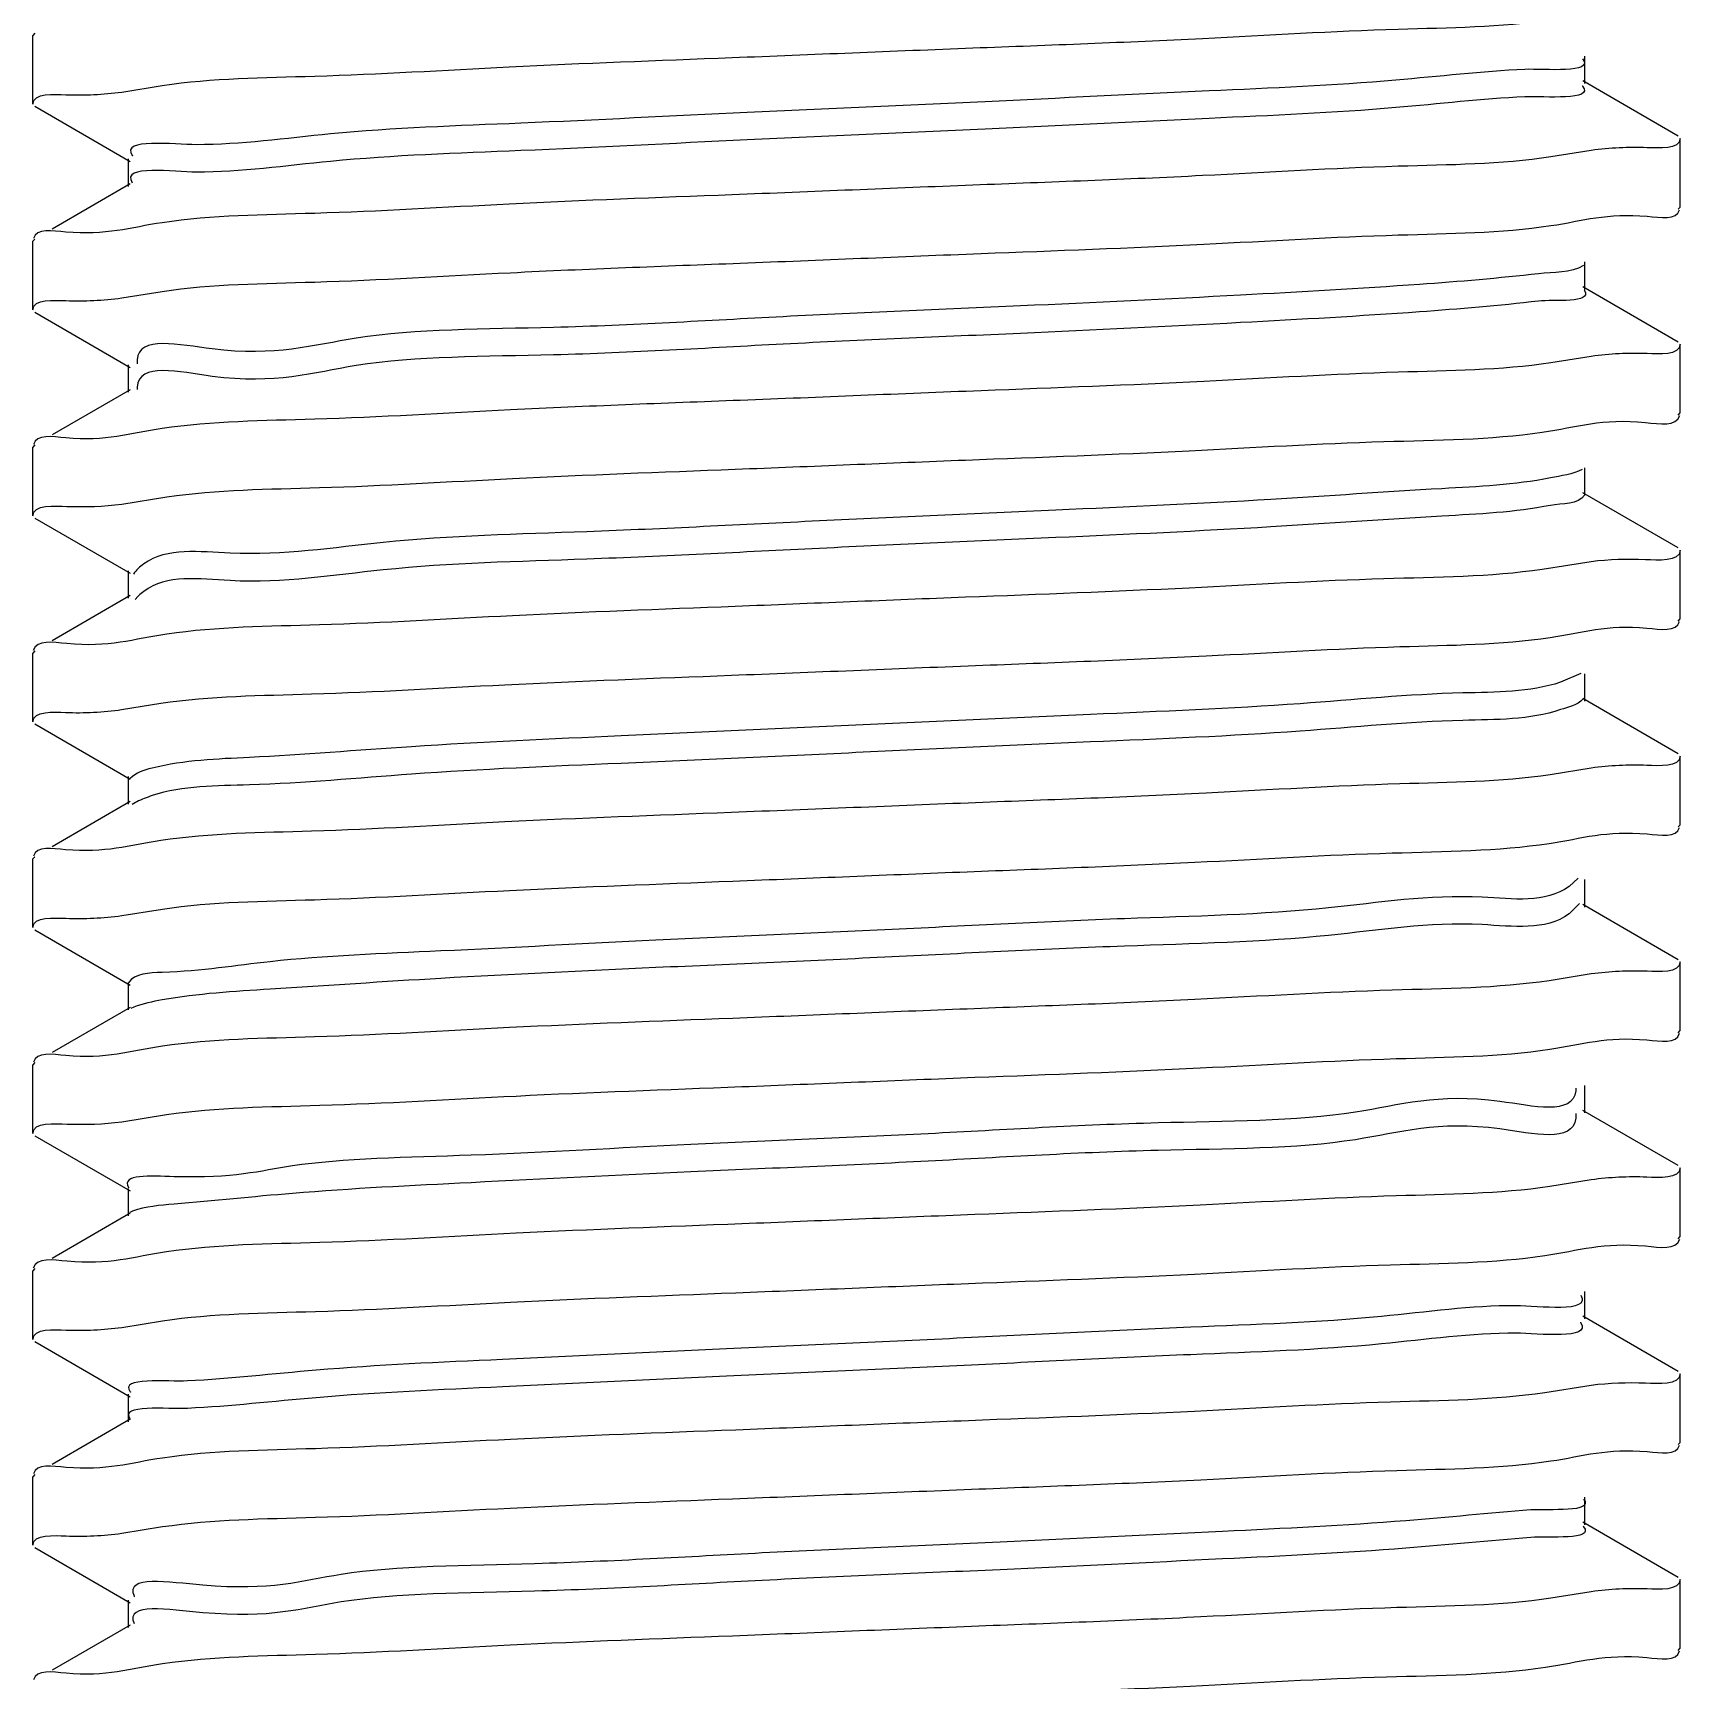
# Model space of a CAD drawing. Extents: x 815029915 to 815825525, y 579155098 to 579748855.
# Drawn here: x 815615862.7 to 815615923.9, y 579347614.4 to 579347675.6 of the extents above; entities that cross this region are included whole.
import ezdxf

# ---------------------------------------------------------------- set-up
doc = ezdxf.new("R2010")
doc.units = 0
doc.header["$LTSCALE"] = 100
doc.header["$MEASUREMENT"] = 0
doc.layers.add('02___PRT_ALL_AXES', color=7, linetype='Continuous')

msp = doc.modelspace()

# ---------------------------------------------------------------- linework, layer by layer
at = {"color": 0, "linetype": 'Continuous'}
for p, q in [((815615862.7690547, 579347675.5616257), (815615862.6966832, 579347675.477893)), ((815615920.3340703, 579347673.6937978), (815615920.3340703, 579347674.7132808)), ((815615865.9919242, 579347673.3771123), (815615867.4989778, 579347673.6203858)), ((815615923.7932916, 579347671.7385645), (815615920.2523141, 579347673.7884301)), ((815615862.7690861, 579347672.8454345), (815615866.3100028, 579347670.7956042)), ((815615866.2282759, 579347670.8902196), (815615866.2282759, 579347669.8707366)), ((815615920.5706766, 579347671.2063817), (815615919.0722833, 579347670.9642912)), ((815615866.310032, 579347669.9653689), (815615863.411682, 579347668.2874231)), ((815615923.7932601, 579347669.0223733), (815615923.865663, 579347669.1061243)), ((815615862.7690547, 579347667.9155033), (815615862.6966832, 579347667.8317705)), ((815615920.3340703, 579347666.0476753), (815615920.3340703, 579347667.0671583)), ((815615865.9916793, 579347665.7314585), (815615867.4911418, 579347665.9736835)), ((815615923.7932916, 579347664.092442), (815615920.2523141, 579347666.1423075)), ((815615862.7690861, 579347665.1993121), (815615866.3100028, 579347663.1494817)), ((815615920.5704364, 579347663.5607212), (815615919.0644617, 579347663.31759)), ((815615866.2282759, 579347663.2440971), (815615866.2282759, 579347662.224614)), ((815615866.310032, 579347662.3192463), (815615863.411682, 579347660.6413007)), ((815615866.563756, 579347662.409354), (815615866.5631595, 579347662.328498)), ((815615923.7932601, 579347661.3762509), (815615923.865663, 579347661.4600018)), ((815615862.7690547, 579347660.2693808), (815615862.6966832, 579347660.1856481)), ((815615920.3340703, 579347658.4015528), (815615920.3340703, 579347659.4210358)), ((815615865.9963497, 579347658.0745455), (815615867.6714431, 579347658.3407943)), ((815615923.7932916, 579347656.4463196), (815615920.2523141, 579347658.4961851)), ((815615862.7690861, 579347657.5531896), (815615866.3100028, 579347655.5033592)), ((815615866.2282759, 579347655.5979745), (815615866.2282759, 579347654.5784916)), ((815615920.562914, 579347655.9334625), (815615918.7464936, 579347655.6482911)), ((815615866.310032, 579347654.6731238), (815615863.411682, 579347652.9951782)), ((815615866.5930601, 579347654.6426128), (815615866.4905753, 579347654.5291344)), ((815615866.6226897, 579347654.6715915), (815615866.5930601, 579347654.6426128)), ((815615923.7932601, 579347653.7301284), (815615923.865663, 579347653.8138794)), ((815615862.7690547, 579347652.6232584), (815615862.6966832, 579347652.5395256)), ((815615920.1832342, 579347651.7837672), (815615919.4279243, 579347651.4590579)), ((815615920.3340703, 579347650.7554303), (815615920.3340703, 579347651.7749133)), ((815615865.9904222, 579347650.4421632), (815615867.4472098, 579347650.6781797)), ((815615923.7932916, 579347648.8001971), (815615920.2523141, 579347650.8500626)), ((815615862.7690861, 579347649.9070672), (815615866.3100028, 579347647.8572367)), ((815615920.5696912, 579347648.2699212), (815615919.0379297, 579347648.0233848)), ((815615866.2282759, 579347647.9518521), (815615866.2282759, 579347646.9323691)), ((815615866.310032, 579347647.0270014), (815615863.411682, 579347645.3490558)), ((815615866.5517935, 579347647.0168035), (815615866.5061221, 579347646.9936173)), ((815615866.5061221, 579347646.9936173), (815615866.3820736, 579347646.9208543)), ((815615923.7932601, 579347646.084006), (815615923.865663, 579347646.1677568)), ((815615862.7690547, 579347644.9771359), (815615862.6966832, 579347644.893403)), ((815615920.0779413, 579347644.1787862), (815615919.7415068, 579347643.873619)), ((815615920.3340703, 579347643.1093079), (815615920.3340703, 579347644.1287909)), ((815615865.9919685, 579347642.7923211), (815615867.5044577, 579347643.036301)), ((815615920.1339512, 579347643.2354424), (815615919.7415068, 579347642.854136)), ((815615923.7932916, 579347641.1540745), (815615920.2523141, 579347643.2039402)), ((815615862.7690861, 579347642.2609447), (815615866.3100028, 579347640.2111143)), ((815615866.2282759, 579347640.3057296), (815615866.2282759, 579347639.2862467)), ((815615920.5692155, 579347640.626492), (815615919.0015056, 579347640.3745794)), ((815615866.310032, 579347639.3808789), (815615863.411682, 579347637.7029332)), ((815615866.4454054, 579347639.394434), (815615866.3297632, 579347639.3434991)), ((815615923.7932601, 579347638.4378834), (815615923.865663, 579347638.5216343)), ((815615862.7690547, 579347637.3310133), (815615862.6966832, 579347637.2472806)), ((815615919.9942297, 579347636.3873751), (815615919.9893048, 579347636.28818)), ((815615920.3340703, 579347635.4631853), (815615920.3340703, 579347636.4826684)), ((815615865.996337, 579347635.1366222), (815615867.6622412, 579347635.4017569)), ((815615919.9916316, 579347635.4396125), (815615919.9893048, 579347635.268697)), ((815615923.7932916, 579347633.5079521), (815615920.2523141, 579347635.5578176)), ((815615862.7690861, 579347634.6148221), (815615866.3100028, 579347632.5649917)), ((815615920.5693446, 579347632.9787405), (815615919.0256537, 579347632.7302346)), ((815615866.2282759, 579347632.6596072), (815615866.2282759, 579347631.6401241)), ((815615866.310032, 579347631.7347564), (815615863.411682, 579347630.0568107)), ((815615866.3965298, 579347631.8141716), (815615866.2906785, 579347631.7658678)), ((815615923.7932601, 579347630.7917609), (815615923.865663, 579347630.8755119)), ((815615862.7690547, 579347629.6848909), (815615862.6966832, 579347629.6011581)), ((815615920.3340703, 579347627.8170629), (815615920.3340703, 579347628.836546)), ((815615865.9923042, 579347627.4995028), (815615867.5123183, 579347627.7446369)), ((815615923.7932916, 579347625.8618296), (815615920.2523141, 579347627.9116951)), ((815615862.7690861, 579347626.9686997), (815615866.3100028, 579347624.9188693)), ((815615866.2282759, 579347625.0134846), (815615866.2282759, 579347623.9940016)), ((815615920.564683, 579347625.3435181), (815615918.8402265, 579347625.0705633)), ((815615866.310032, 579347624.0886339), (815615863.411682, 579347622.4106883)), ((815615923.7932601, 579347623.1456385), (815615923.865663, 579347623.2293894)), ((815615862.7690547, 579347622.0387684), (815615862.6966832, 579347621.9550357)), ((815615920.3340703, 579347620.1709404), (815615920.3340703, 579347621.1904234)), ((815615865.9922434, 579347619.8535227), (815615867.510214, 579347620.098359)), ((815615923.7932916, 579347618.2157072), (815615920.2523141, 579347620.2655727)), ((815615862.7690861, 579347619.3225772), (815615866.3100028, 579347617.2727468)), ((815615920.5706809, 579347617.6837916), (815615919.069273, 579347617.4412111)), ((815615866.2282759, 579347617.3673621), (815615866.2282759, 579347616.3478792)), ((815615866.310032, 579347616.4425114), (815615863.411682, 579347614.7645658)), ((815615923.7932601, 579347615.499516), (815615923.865663, 579347615.583267))]:
    msp.add_line(p, q, dxfattribs=at)
for points, start_tangent, end_tangent in [([(815615867.4989778, 579347673.6203858), (815615873.1593235, 579347673.9669197), (815615880.380287, 579347674.3108187), (815615888.6603785, 579347674.6561539), (815615897.603997, 579347675.0132937), (815615906.1365119, 579347675.3686156), (815615913.4000762, 579347675.714357), (815615919.0722833, 579347676.0617062)], (0.9890806707665921, 0.1473751224457792), (0.9890611296300158, 0.1475062095472502)), ([(815615920.2459813, 579347674.6136153), (815615918.1010711, 579347674.2153748)], (0.6217299245123474, -0.7832317032436), (-0.9988957392172307, -0.04698193454576341)), ([(815615918.1010711, 579347674.2153748), (815615913.3094738, 579347673.8161412), (815615906.3815047, 579347673.4169075), (815615898.0561539, 579347673.017674), (815615889.2214671, 579347672.6184403), (815615880.8198198, 579347672.2192067), (815615873.7473956, 579347671.8199731), (815615868.7585936, 579347671.4207394)], (-0.9988957390793678, -0.0469819374769027), (-0.9999998607093498, -0.0005278079965290053)), ([(815615862.6966832, 579347672.9291855), (815615863.9215188, 579347673.2747467)], (0, 1), (0.9993609343995311, -0.03574524858069988)), ([(815615863.9215188, 579347673.2747467), (815615865.9919242, 579347673.3771123)], (0.9993609347627268, -0.03574523842652443), (0.99070557037226, 0.1360237950998833)), ([(815615920.2361473, 579347673.6057382), (815615920.2451884, 579347673.5951254), (815615918.1010711, 579347673.1958919)], (0.668666323930583, -0.7435626047893753), (-0.998895739143374, -0.04698193611605028)), ([(815615918.1010711, 579347673.1958919), (815615913.3094738, 579347672.7966582), (815615906.3815047, 579347672.3974246), (815615898.0561539, 579347671.998191), (815615889.2214671, 579347671.5989573), (815615880.8198198, 579347671.1997237), (815615873.7473956, 579347670.80049), (815615868.7585936, 579347670.4012564)], (-0.9988957390793678, -0.0469819374769027), (-0.9999998607093497, -0.0005278079965658373)), ([(815615868.7585936, 579347671.4207394), (815615866.3855575, 579347671.0215058), (815615866.3934084, 579347671.0103239)], (-0.9999998607110017, -0.0005278048666124914), (0.5881970659739264, -0.8087176340229416)), ([(815615923.865663, 579347671.6548318), (815615922.6433169, 579347671.3096244)], (0, -1), (-0.9993687876364165, 0.03552500947387815)), ([(815615919.0722833, 579347670.9642912), (815615913.4000762, 579347670.616942), (815615906.1365119, 579347670.2712007), (815615897.603997, 579347669.9158788), (815615888.6603785, 579347669.5587388), (815615880.380287, 579347669.2134036), (815615873.1593235, 579347668.8695046), (815615867.4989778, 579347668.5229708)], (-0.9890611296300158, -0.1475062095472502), (-0.9890806707636566, -0.1473751224654798)), ([(815615922.6433169, 579347671.3096244), (815615920.5706766, 579347671.2063817)], (-0.9993687875846221, 0.03552501093092728), (-0.990645343088534, -0.1364617316942764)), ([(815615868.7585936, 579347670.4012564), (815615866.3802469, 579347670.0101082)], (-0.9999998607105743, -0.0005278056762239233), (0.5373646854214861, -0.8433499836140791)), ([(815615867.4989778, 579347668.5229708), (815615863.9215188, 579347668.1773317), (815615862.7117923, 579347667.9340767)], (-0.9890806705772432, -0.1473751237165589), (-0.3085316839021074, -0.9512140663533788)), ([(815615867.4911418, 579347665.9736835), (815615873.1596996, 579347666.320817), (815615880.429056, 579347666.6668354), (815615888.9670025, 579347667.0223639), (815615897.908081, 579347667.379402), (815615906.1813613, 579347667.7244606), (815615913.4029255, 579347668.0683851), (815615919.0644617, 579347668.415005)], (0.9890669109053999, 0.147467439633466), (0.989076908614697, 0.1474003692166149)), ([(815615919.0644617, 579347668.415005), (815615922.6406027, 579347668.7605313), (815615923.8505467, 579347669.0037884)], (0.9890769088880987, 0.1474003673820516), (0.3085879802309611, 0.9511958044782243)), ([(815615918.6066855, 579347666.6299359), (815615914.1910685, 579347666.2307023), (815615907.5450422, 579347665.8314686), (815615899.3775223, 579347665.432235), (815615890.5597193, 579347665.0330013), (815615882.0322073, 579347664.6337677), (815615874.704596, 579347664.234534), (815615869.3585047, 579347663.8353004), (815615866.5641881, 579347663.4360669), (815615866.5680003, 579347663.278888)], (-0.993213402137456, -0.1163062243155542), (0.1018764013795972, -0.9947970641502434)), ([(815615920.2737848, 579347666.9390928), (815615918.6066855, 579347666.6299359)], (-0.8418912484115926, -0.5396472235154834), (-0.9932134016039912, -0.1163062288711535)), ([(815615920.3093985, 579347666.0272663), (815615920.3208897, 579347666.0096865), (815615918.6066855, 579347665.6104529)], (0.6374003941798007, -0.7705327621194539), (-0.993213402114206, -0.1163062245141021)), ([(815615862.6966832, 579347665.283063), (815615863.9186805, 579347665.6282208)], (0, 1), (0.9993693636609707, -0.03550880138594526)), ([(815615863.9186805, 579347665.6282208), (815615865.9916793, 579347665.7314585)], (0.9993693635963777, -0.03550880320386818), (0.990649904480217, 0.1364286141296502)), ([(815615918.6066855, 579347665.6104529), (815615914.1910685, 579347665.2112192), (815615907.5450422, 579347664.8119856), (815615899.3775223, 579347664.4127519), (815615890.5597193, 579347664.0135183), (815615882.0322073, 579347663.6142848), (815615874.704596, 579347663.215051), (815615869.3585047, 579347662.8158175), (815615866.5641881, 579347662.4165838), (815615866.563756, 579347662.409354)], (-0.9932134021577863, -0.1163062241419423), (-0.05496463980735768, -0.9984883015693512)), ([(815615922.6406027, 579347663.6631163), (815615920.5704364, 579347663.5607212)], (-0.9993606752394578, 0.0357524934086427), (-0.9907001426626009, -0.1360633210248172)), ([(815615923.865663, 579347664.0087093), (815615922.6406027, 579347663.6631163)], (0, -1), (-0.9993606752707724, 0.03575249253333256)), ([(815615919.0644617, 579347663.31759), (815615913.4029255, 579347662.9709702), (815615906.1813613, 579347662.6270456), (815615897.908081, 579347662.2819871), (815615888.9670025, 579347661.9249489), (815615880.429056, 579347661.5694205), (815615873.1596996, 579347661.223402), (815615867.4911418, 579347660.8762685)], (-0.9890769086167255, -0.1474003692030036), (-0.9890669109056159, -0.1474674396320164)), ([(815615918.7464936, 579347660.7457061), (815615922.5797589, 579347661.1058712), (815615923.8516005, 579347661.358575)], (0.9892899423456202, 0.1459637282813774), (0.2899620857168936, 0.9570381334339343)), ([(815615867.4911418, 579347660.8762685), (815615863.9186805, 579347660.5308058), (815615862.7118425, 579347660.2879963)], (-0.9890669105464275, -0.1474674420411), (-0.3094109454490848, -0.9509284236136302)), ([(815615867.6714431, 579347658.3407943), (815615873.3412279, 579347658.6842525), (815615880.5059026, 579347659.0240804), (815615888.7780207, 579347659.3686427), (815615897.326266, 579347659.7098933), (815615905.6362032, 579347660.0545217), (815615912.8667591, 579347660.394215), (815615918.7464936, 579347660.7457061)], (0.9892642895895447, 0.1461374878082063), (0.9892899419382287, 0.1459637310425304)), ([(815615920.2342352, 579347659.3608601), (815615919.0493368, 579347659.0444969)], (-0.8851073597307498, -0.4653868946913537), (-0.9811494489433504, -0.1932505079893973)), ([(815615919.0493368, 579347659.0444969), (815615915.020678, 579347658.6452633), (815615908.6731174, 579347658.2460296), (815615900.6837343, 579347657.846796), (815615891.9047374, 579347657.4475623), (815615883.2725616, 579347657.0483288), (815615875.7079809, 579347656.6490952), (815615870.0178912, 579347656.2498615), (815615866.8092413, 579347655.8506279), (815615866.4359221, 579347655.4715044)], (-0.9811494478672455, -0.1932505134528737), (-0.5201772295308142, -0.8540583410269152)), ([(815615862.6966832, 579347657.6369406), (815615863.9605107, 579347657.9879968)], (0, 1), (0.9992229992289222, -0.03941316800204504)), ([(815615863.9605107, 579347657.9879968), (815615865.9963497, 579347658.0745455)], (0.9992229992865067, -0.03941316654213412), (0.99186014440682, 0.1273320617020008)), ([(815615919.0493368, 579347658.0250139), (815615915.020678, 579347657.6257802), (815615908.6731174, 579347657.2265466), (815615900.6837343, 579347656.827313), (815615891.9047374, 579347656.4280794), (815615883.2725616, 579347656.0288458), (815615875.7079809, 579347655.6296121), (815615870.0178912, 579347655.2303785), (815615866.8092413, 579347654.8311448), (815615866.6226897, 579347654.6715915)], (-0.9811494479110503, -0.1932505132304733), (-0.7224958509041706, -0.691375256590991)), ([(815615920.3222569, 579347658.4090773), (815615919.0493368, 579347658.0250139)], (-0.5372225265505578, -0.8434405473811626), (-0.9811494467892545, -0.1932505189259266)), ([(815615923.865663, 579347656.3625869), (815615922.5797589, 579347656.0084561)], (0, -1), (-0.9991261761872502, 0.04179574209705981)), ([(815615918.7464936, 579347655.6482911), (815615912.8667591, 579347655.2968), (815615905.6362032, 579347654.9571067), (815615897.326266, 579347654.6124784), (815615888.7780207, 579347654.2712277), (815615880.5059026, 579347653.9266654), (815615873.3412279, 579347653.5868374), (815615867.6714431, 579347653.2433794)], (-0.9892899419380358, -0.1459637310438386), (-0.9892642895869185, -0.1461374878259839)), ([(815615922.5797589, 579347656.0084561), (815615920.562914, 579347655.9334625)], (-0.9991261760360249, 0.04179574571209659), (-0.9927684037728227, -0.1200453933741799)), ([(815615867.6714431, 579347653.2433794), (815615863.9605107, 579347652.8905817), (815615862.7111118, 579347652.6412499)], (-0.9892642899020042, -0.1461374856930402), (-0.2965385307329775, -0.9550208897143176)), ([(815615867.4472098, 579347650.6781797), (815615873.0462562, 579347651.0225655), (815615880.2177144, 579347651.3653071), (815615888.6336378, 579347651.71671), (815615897.7064071, 579347652.0790434), (815615906.2618861, 579347652.4357517), (815615913.4624089, 579347652.7792864), (815615919.0379297, 579347653.1207999)], (0.9890774057514301, 0.1473970333216411), (0.9891666490976092, 0.1467969356390223)), ([(815615919.0379297, 579347653.1207999), (815615922.6330456, 579347653.4672148), (815615923.8506799, 579347653.7116559)], (0.9891666489330847, 0.1467969367476437), (0.30625175670047, 0.9519505562359194)), ([(815615919.4279243, 579347651.4590579), (815615915.7962397, 579347651.0598242), (815615909.762926, 579347650.6605906), (815615901.9715424, 579347650.2613571), (815615893.2531774, 579347649.8621234), (815615884.5377988, 579347649.4628898), (815615876.7550553, 579347649.0636561), (815615870.735114, 579347648.6644225), (815615867.1201078, 579347648.2651889), (815615866.3065758, 579347647.8785825)], (-0.9479061635271897, -0.318549690232411), (-0.6832631001751109, -0.7301722645643947)), ([(815615920.2592999, 579347650.8257579), (815615919.4279243, 579347650.439575)], (-0.6851340946089217, -0.7284169632871088), (-0.9479061603095787, -0.3185496998070337)), ([(815615862.6966832, 579347649.9908181), (815615863.9080081, 579347650.3344551)], (0, 1), (0.9994057255855595, -0.03447021419720591)), ([(815615863.9080081, 579347650.3344551), (815615865.9904222, 579347650.4421632)], (0.9994057254624032, -0.03447021776791689), (0.9903355984407124, 0.1386917533996747)), ([(815615919.4279243, 579347650.439575), (815615915.7962397, 579347650.0403413), (815615909.762926, 579347649.6411077), (815615901.9715424, 579347649.241874), (815615893.2531774, 579347648.8426404), (815615884.5377988, 579347648.4434067), (815615876.7550553, 579347648.0441731), (815615870.735114, 579347647.6449395), (815615867.1201078, 579347647.2457058), (815615866.5517935, 579347647.0168035)], (-0.9479061636054418, -0.3185496899995567), (-0.8967199696680656, -0.4425983461316859)), ([(815615922.6330456, 579347648.3697999), (815615920.5696912, 579347648.2699212)], (-0.9993373308294896, 0.03639916497107084), (-0.9908727984988227, -0.134800212147874)), ([(815615923.865663, 579347648.7164644), (815615922.6330456, 579347648.3697999)], (0, -1), (-0.9993373305324492, 0.03639917312630243)), ([(815615919.0379297, 579347648.0233848), (815615913.4624089, 579347647.6818714), (815615906.2618861, 579347647.3383367), (815615897.7064071, 579347646.9816284), (815615888.6336378, 579347646.619295), (815615880.2177144, 579347646.2678921), (815615873.0462562, 579347645.9251505), (815615867.4472098, 579347645.5807648)], (-0.9891666490976093, -0.1467969356390223), (-0.989077405750994, -0.1473970333245677)), ([(815615919.0015056, 579347645.4719944), (815615922.6419756, 579347645.822359), (815615923.8505445, 579347646.0654186)], (0.9890736701433915, 0.1474220981708025), (0.3086347008308608, 0.9511806460620639)), ([(815615867.4472098, 579347645.5807648), (815615863.9080081, 579347645.2370402), (815615862.7120402, 579347644.9959162)], (-0.9890774053128266, -0.1473970362647993), (-0.3128611716692792, -0.9497988667405989)), ([(815615867.5044577, 579347643.036301), (815615873.1583109, 579347643.3823762), (815615880.3990437, 579347643.7271516), (815615888.6824397, 579347644.0725518), (815615897.388741, 579347644.4201565), (815615905.8474767, 579347644.7714816), (815615913.1761897, 579347645.1180893), (815615919.0015056, 579347645.4719944)], (0.9891021265551674, 0.1472310539391938), (0.9890736703871147, 0.1474220965356327)), ([(815615919.7415068, 579347643.873619), (815615916.5158254, 579347643.4743853), (815615910.8117583, 579347643.0751517), (815615903.2377447, 579347642.6759181), (815615894.6016871, 579347642.2766844), (815615885.8247734, 579347641.8774508), (815615877.8432163, 579347641.4782171), (815615871.5083898, 579347641.0789835), (815615867.496015, 579347640.67975), (815615866.2420844, 579347640.2963722)], (-0.8057398619482974, -0.5922695964402857), (-0.5609831399935447, -0.8278272263238164)), ([(815615862.6966832, 579347642.3446956), (815615863.9195366, 579347642.689975)], (0, 1), (0.9993642292596109, -0.03565301216368901)), ([(815615863.9195366, 579347642.689975), (815615865.9919685, 579347642.7923211)], (0.9993642296178298, -0.03565300212270543), (0.9907294820490072, 0.1358495248387208)), ([(815615919.7415068, 579347642.854136), (815615916.5158254, 579347642.4549023), (815615910.8117583, 579347642.0556687), (815615903.2377447, 579347641.656435), (815615894.6016871, 579347641.2572014), (815615885.8247734, 579347640.8579679), (815615877.8432163, 579347640.4587342), (815615871.5083898, 579347640.0595006), (815615867.496015, 579347639.6602669), (815615866.4454054, 579347639.394434)], (-0.8057398618759773, -0.5922695965386717), (-0.9343952779327689, -0.3562379325351862)), ([(815615923.865663, 579347641.0703418), (815615922.6419756, 579347640.7249439)], (0, -1), (-0.9993461689756339, 0.0361556987724455)), ([(815615919.0015056, 579347640.3745794), (815615913.1761897, 579347640.0206743), (815615905.8474767, 579347639.6740667), (815615897.388741, 579347639.3227415), (815615888.6824397, 579347638.9751369), (815615880.3990437, 579347638.6297367), (815615873.1583109, 579347638.2849612), (815615867.5044577, 579347637.938886)], (-0.989073670385143, -0.1474220965488602), (-0.9891021265549533, -0.1472310539406326)), ([(815615922.6419756, 579347640.7249439), (815615920.5692155, 579347640.626492)], (-0.9993461691570399, 0.0361556937583711), (-0.9910904712739629, -0.1331903815969993)), ([(815615867.5044577, 579347637.938886), (815615863.9195366, 579347637.59256), (815615862.7118243, 579347637.3496135)], (-0.9891021263542363, -0.1472310552890536), (-0.3090916293691525, -0.9510322626777299)), ([(815615867.6622412, 579347635.4017569), (815615873.349418, 579347635.7463148), (815615880.6392835, 579347636.0915475), (815615889.0223737, 579347636.4400991), (815615897.6783422, 579347636.7856699), (815615906.0448773, 579347637.1339881), (815615913.320994, 579347637.4795731), (815615919.0256537, 579347637.8276496)], (0.9892122980304857, 0.1464890078649093), (0.9890802282072102, 0.147378092570005)), ([(815615919.0256537, 579347637.8276496), (815615922.6304615, 579347638.1746042), (815615923.850728, 579347638.4194517)], (0.9890802277553411, 0.1473780956025789), (0.3054072260362186, 0.9522218366981836)), ([(815615919.9893048, 579347636.28818), (815615917.177646, 579347635.8889463), (815615911.8170067, 579347635.4897127), (815615904.4791936, 579347635.0904791), (815615895.9469138, 579347634.6912454), (815615887.1302859, 579347634.2920119), (815615878.9697585, 579347633.8927782), (815615872.3357961, 579347633.4935446), (815615867.936028, 579347633.0943109), (815615866.2397668, 579347632.6950773), (815615866.2507159, 579347632.6776512)], (-0.1066242988112244, -0.9942993809225744), (0.6266421226138633, -0.7793071603456444)), ([(815615862.6966832, 579347634.6985731), (815615863.9656552, 579347635.050348)], (0, 1), (0.9992127434513889, -0.0396723244132364)), ([(815615863.9656552, 579347635.050348), (815615865.996337, 579347635.1366222)], (0.9992127434096756, -0.0396723254638538), (0.9918365004624707, 0.1275161023179403)), ([(815615919.9893048, 579347635.268697), (815615917.177646, 579347634.8694633), (815615911.8170067, 579347634.4702297), (815615904.4791936, 579347634.070996), (815615895.9469138, 579347633.6717625), (815615887.1302859, 579347633.2725288), (815615878.9697585, 579347632.8732952), (815615872.3357961, 579347632.4740616), (815615867.936028, 579347632.0748279), (815615866.3965298, 579347631.8141716)], (-0.1066242990576475, -0.9942993808961492), (-0.9410888897787841, -0.3381592842654709)), ([(815615922.6304615, 579347633.0771892), (815615920.5693446, 579347632.9787405)], (-0.9993265094239473, 0.03669506182784502), (-0.9909766275922139, -0.1340347849103452)), ([(815615923.865663, 579347633.4242194), (815615922.6304615, 579347633.0771892)], (0, -1), (-0.9993265094527846, 0.03669506104251653)), ([(815615919.0256537, 579347632.7302346), (815615913.320994, 579347632.3821582), (815615906.0448773, 579347632.0365732), (815615897.6783422, 579347631.688255), (815615889.0223737, 579347631.342684), (815615880.6392835, 579347630.9941325), (815615873.349418, 579347630.6488997), (815615867.6622412, 579347630.3043418)], (-0.9890802282072102, -0.1473780925700051), (-0.9892122980284702, -0.1464890078785199)), ([(815615918.8402265, 579347630.1679783), (815615922.5868391, 579347630.5223644), (815615923.8514682, 579347630.7739687)], (0.9892603348600406, 0.1461642564808527), (0.2923153889497871, 0.9563219716095279)), ([(815615867.6622412, 579347630.3043418), (815615863.9656552, 579347629.9529331), (815615862.7110347, 579347629.702815)], (-0.9892122980503552, -0.1464890077307353), (-0.2951661858836227, -0.9554459287217224)), ([(815615867.5123183, 579347627.7446369), (815615873.190086, 579347628.091809), (815615880.4351088, 579347628.4364884), (815615888.7962362, 579347628.7848855), (815615897.4415324, 579347629.1300315), (815615905.8315845, 579347629.4785432), (815615913.1155807, 579347629.8226727), (815615918.8402265, 579347630.1679783)], (0.9890794376618215, 0.1473833979611515), (0.98926033532091, 0.1461642533616239)), ([(815615920.175948, 579347628.6945342), (815615917.7800564, 579347628.3035073)], (0.5271914121856583, -0.8497465592267446), (-0.9999934555840975, 0.003617843138626827)), ([(815615917.7800564, 579347628.3035073), (815615912.7761722, 579347627.9042737), (815615905.6928023, 579347627.50504), (815615897.285513, 579347627.1058065), (815615888.4510903, 579347626.7065729), (815615880.1318811, 579347626.3073392), (815615873.215276, 579347625.9081056), (815615868.439053, 579347625.5088719)], (-0.9999934555785263, 0.003617844678562073), (-0.9987423976851413, -0.05013604557736159)), ([(815615862.6966832, 579347627.0524507), (815615863.9250357, 579347627.3985108)], (0, 1), (0.9993491367195119, -0.03607357672821555)), ([(815615863.9250357, 579347627.3985108), (815615865.9923042, 579347627.4995028)], (0.9993491366677985, -0.03607357816083899), (0.9908012805344628, 0.1353248775771429)), ([(815615920.1624662, 579347627.6952986), (815615920.1707022, 579347627.6832579), (815615917.7800564, 579347627.2840244)], (0.5786861377504702, -0.8155503381002573), (-0.9999934555874116, 0.00361784222259371)), ([(815615917.7800564, 579347627.2840244), (815615912.7761722, 579347626.8847908), (815615905.6928023, 579347626.4855571), (815615897.285513, 579347626.0863235), (815615888.4510903, 579347625.6870898), (815615880.1318811, 579347625.2878562), (815615873.215276, 579347624.8886226), (815615868.439053, 579347624.489389)], (-0.9999934555785263, 0.003617844678562073), (-0.9987423976851413, -0.05013604557736159)), ([(815615868.439053, 579347625.5088719), (815615866.3126806, 579347625.1096383), (815615866.3220856, 579347625.098661)], (-0.998742397627742, -0.0501360467207908), (0.6722174946079658, -0.7403537262302321)), ([(815615923.865663, 579347625.7780969), (815615922.5868391, 579347625.4249494)], (0, -1), (-0.9991717303282537, 0.04069217753872933)), ([(815615918.8402265, 579347625.0705633), (815615913.1155807, 579347624.7252578), (815615905.8315845, 579347624.3811282), (815615897.4415324, 579347624.0326165), (815615888.7962362, 579347623.6874704), (815615880.4351088, 579347623.3390734), (815615873.190086, 579347622.9943941), (815615867.5123183, 579347622.6472219)], (-0.9892603353209098, -0.1461642533616239), (-0.9890794376600138, -0.1473833979732829)), ([(815615922.5868391, 579347625.4249494), (815615920.564683, 579347625.3435181)], (-0.9991717303619856, 0.04069217671046607), (-0.9922161107994959, -0.1245278662385354)), ([(815615868.439053, 579347624.489389), (815615866.3123882, 579347624.0905198)], (-0.9987423975898335, -0.0501360474759537), (0.6248945610571671, -0.7807091568318963)), ([(815615867.5123183, 579347622.6472219), (815615863.9250357, 579347622.3010958), (815615862.711729, 579347622.0572884)], (-0.9890794377359929, -0.1473833974633918), (-0.307422114527758, -0.9515732465235044)), ([(815615867.510214, 579347620.098359), (815615873.1839365, 579347620.445362), (815615880.4177406, 579347620.7896043), (815615888.6748999, 579347621.133881), (815615897.5544978, 579347621.4884471), (815615906.0693288, 579347621.842814), (815615913.3536232, 579347622.1890478), (815615919.069273, 579347622.5386261)], (0.9890811871328302, 0.1473716569083467), (0.9890415358022036, 0.147637530655381)), ([(815615919.069273, 579347622.5386261), (815615922.6456127, 579347622.8845086), (815615923.850461, 579347623.1269815)], (0.989041535778766, 0.1476375308123922), (0.3100877725278241, 0.9507079327157908)), ([(815615918.3215585, 579347620.7180684), (815615913.68687, 579347620.3188348), (815615906.8755538, 579347619.9196011), (815615898.6141568, 579347619.5203675), (815615889.7839031, 579347619.1211339), (815615881.326695, 579347618.7219002), (815615874.144643, 579347618.3226666), (815615869.0038395, 579347617.923433), (815615866.4526423, 579347617.5241994), (815615866.4684489, 579347617.4910591)], (-0.9970083261668332, -0.07729422717130847), (0.4578730588228639, -0.8890175825056522)), ([(815615920.2830812, 579347621.1201131), (815615918.3215585, 579347620.7180684)], (0.620246451561065, -0.7844069985192047), (-0.9970083261717239, -0.07729422710822259)), ([(815615920.2726803, 579347620.1125561), (815615920.2852479, 579347620.097819), (815615918.3215585, 579347619.6985854)], (0.6891451240375072, -0.7246233490685551), (-0.9970083262668482, -0.0772942258812276)), ([(815615862.6966832, 579347619.4063282), (815615863.9244591, 579347619.7523066)], (0, 1), (0.9993510758410902, -0.03601981697976392)), ([(815615863.9244591, 579347619.7523066), (815615865.9922434, 579347619.8535227)], (0.9993510756847671, -0.03601982131686948), (0.9907857928436964, 0.1354382246601306)), ([(815615918.3215585, 579347619.6985854), (815615913.68687, 579347619.2993518), (815615906.8755538, 579347618.9001181), (815615898.6141568, 579347618.5008845), (815615889.7839031, 579347618.1016508), (815615881.326695, 579347617.7024173), (815615874.144643, 579347617.3031837), (815615869.0038395, 579347616.90395), (815615866.4526423, 579347616.5047164)], (-0.9970083261705499, -0.07729422712336567), (0.4001342465775343, -0.9164565372759523)), ([(815615922.6456127, 579347617.7870936), (815615920.5706809, 579347617.6837916)], (-0.9993728477896358, 0.03541060717967999), (-0.9906613492480612, -0.1363454843623768)), ([(815615923.865663, 579347618.1319745), (815615922.6456127, 579347617.7870936)], (0, -1), (-0.9993728481370254, 0.03541059737550711)), ([(815615919.069273, 579347617.4412111), (815615913.3536232, 579347617.0916328), (815615906.0693288, 579347616.745399), (815615897.5544978, 579347616.3910321), (815615888.6748999, 579347616.036466), (815615880.4177406, 579347615.6921893), (815615873.1839365, 579347615.347947), (815615867.510214, 579347615.000944)], (-0.9890415358019875, -0.1476375306568292), (-0.989081187133045, -0.1473716569069043)), ([(815615918.8656734, 579347614.877579), (815615922.6257819, 579347615.2355754), (815615923.850853, 579347615.4811896)], (0.989211004078674, 0.1464977454081179), (0.3032234054830588, 0.9529194962677889)), ([(815615867.510214, 579347615.000944), (815615863.9244591, 579347614.6548916), (815615862.7117394, 579347614.4111747)], (-0.9890811868376691, -0.1473716588893131), (-0.3076035731280763, -0.9515146040912037)), ([(815615867.5302856, 579347612.4537181), (815615873.2979257, 579347612.8052435), (815615880.5296968, 579347613.1483873), (815615888.8396448, 579347613.4943863), (815615897.410882, 579347613.8365556), (815615905.6760732, 579347614.1795214), (815615912.960728, 579347614.5223563), (815615918.8656734, 579347614.877579)], (0.9891203044731344, 0.1471088823931923), (0.9892110039258277, 0.1464977464401969))]:
    msp.add_spline(points, degree=3, dxfattribs=dict(at, start_tangent=start_tangent, end_tangent=end_tangent))
at = {"layer": '02___PRT_ALL_AXES', "color": 0, "linetype": 'Continuous'}
for p, q in [((815615862.6966832, 579347672.9291855), (815615862.6966832, 579347675.477893)), ((815615923.865663, 579347669.1061243), (815615923.865663, 579347671.6548318)), ((815615862.6966832, 579347665.283063), (815615862.6966832, 579347667.8317705)), ((815615923.865663, 579347661.4600018), (815615923.865663, 579347664.0087093)), ((815615862.6966832, 579347657.6369406), (815615862.6966832, 579347660.1856481)), ((815615923.865663, 579347653.8138794), (815615923.865663, 579347656.3625869)), ((815615862.6966832, 579347649.9908181), (815615862.6966832, 579347652.5395256)), ((815615923.865663, 579347646.1677568), (815615923.865663, 579347648.7164644)), ((815615862.6966832, 579347642.3446956), (815615862.6966832, 579347644.893403)), ((815615923.865663, 579347638.5216343), (815615923.865663, 579347641.0703418)), ((815615862.6966832, 579347634.6985731), (815615862.6966832, 579347637.2472806)), ((815615923.865663, 579347630.8755119), (815615923.865663, 579347633.4242194)), ((815615862.6966832, 579347627.0524507), (815615862.6966832, 579347629.6011581)), ((815615923.865663, 579347623.2293894), (815615923.865663, 579347625.7780969)), ((815615862.6966832, 579347619.4063282), (815615862.6966832, 579347621.9550357)), ((815615923.865663, 579347615.583267), (815615923.865663, 579347618.1319745))]:
    msp.add_line(p, q, dxfattribs=at)

doc.saveas('drawing.dxf')
